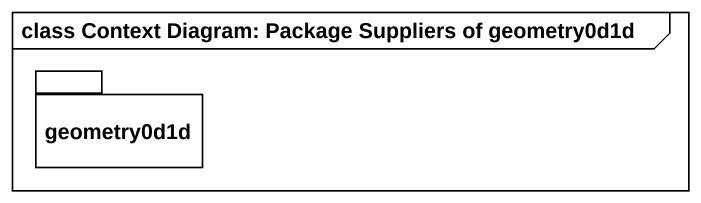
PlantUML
@startuml
mainframe class Context Diagram: Package Suppliers of geometry0d1d
package geometry0d1d {
}
@enduml
